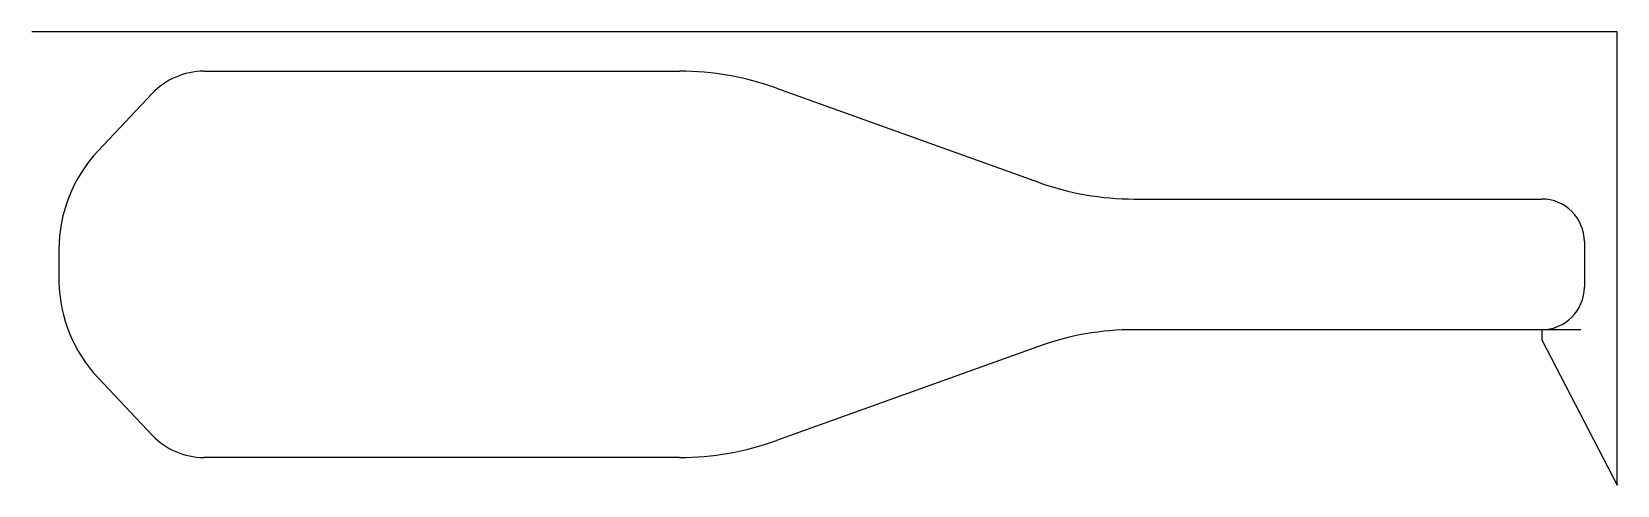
# Model space of a CAD drawing. Header units: metres. Extents: x 3659 to 4775, y 0 to 319.
import ezdxf

# ---------------------------------------------------------------- set-up
doc = ezdxf.new("R2010")
doc.units = ezdxf.units.M

msp = doc.modelspace()

# ---------------------------------------------------------------- linework, layer by layer
at = {"layer": 'TOOL_0'}
for p, q in [((3660.27, 319.459), (3659.27, 319.459)), ((4774.559, 319.459), (3660.27, 319.459)), ((4774.559, 0.999), (4774.559, 319.459)), ((3780.377, 291.606), (4114.988, 291.606)), ((4183.071, 279.724), (4367.39, 213.369)), ((3705.98, 235.513), (3743.967, 275.874)), ((4434.794, 201.606), (4721.391, 201.606)), ((4751.391, 171.606), (4751.391, 139.606)), ((4721.391, 109.607), (4434.795, 109.607)), ((4748.961, 109.607), (4721.391, 109.607)), ((4721.391, 109.606), (4721.391, 102.528)), ((4721.391, 102.528), (4774.559, -0.001)), ((4367.39, 97.844), (4183.071, 31.489)), ((3743.967, 35.339), (3705.98, 75.7)), ((4114.987, 19.607), (3780.377, 19.607)), ((4774.559, -0.001), (4774.559, 0.999)), ((4774.559, 0.999), (4774.559, -0.001)), ((4774.559, -0.001), (4774.559, 0.999))]:
    msp.add_line(p, q, dxfattribs=at)
for centre, radius, start, end in [((3780.401, 241.55), 50.056, 90.027471, 136.708051), ((4114.988, 90.606), 201, 70.200984, 90), ((3779.955, 165.924), 101.563, 136.74989, 179.982512), ((4434.795, 400.606), 199, 250.20121, 269.999712), ((4721.391, 171.606), 30, 0, 90), ((4848.282, 155.608), 1169.936, 179.493265, 180.602776), ((3779.892, 145.265), 101.5, 181.109293, 223.26461), ((4721.391, 139.606), 30, 270, 0), ((4434.795, -89.393), 199, 90, 109.79879), ((3780.401, 69.662), 50.055, 223.291116, 269.972528), ((4114.988, 220.607), 201, 269.999715, 289.799016)]:
    msp.add_arc(centre, radius, start, end, dxfattribs=at)

doc.saveas('drawing.dxf')
